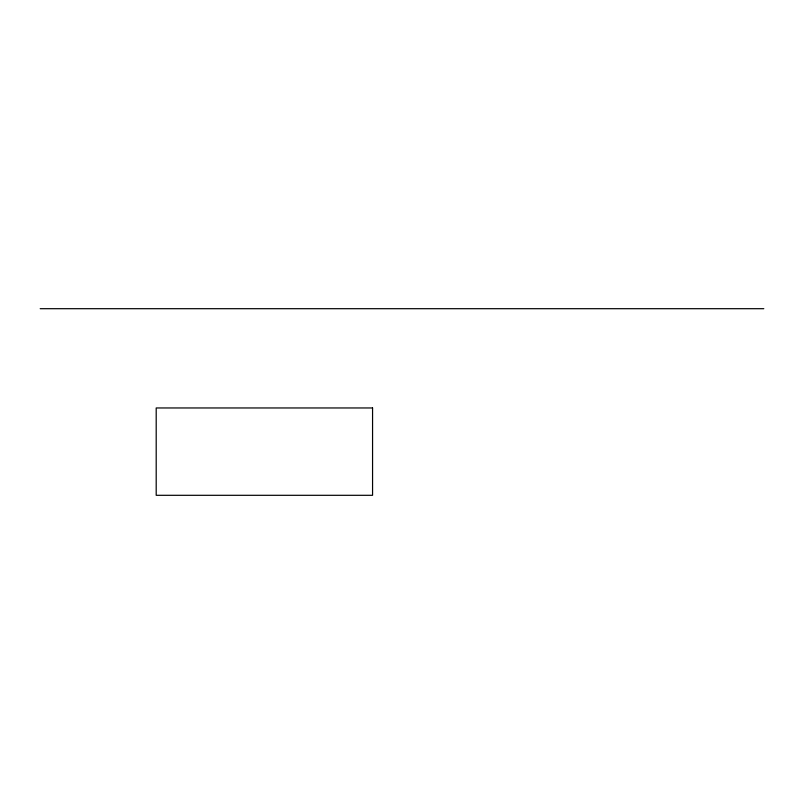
<?xml version="1.0" encoding="UTF-8"?>
<svg xmlns="http://www.w3.org/2000/svg" width="804" height="804" viewBox="0 0 804 804"><rect width="100%" height="100%" fill="white"/><g stroke="black" fill="none" stroke-linecap="round" stroke-linejoin="round"><path stroke-width="1.21" d="M40.2 308.696L763.8 308.696M372.564 407.96L156.197 407.96L156.197 495.304L372.564 495.304L372.564 407.96"/></g></svg>
